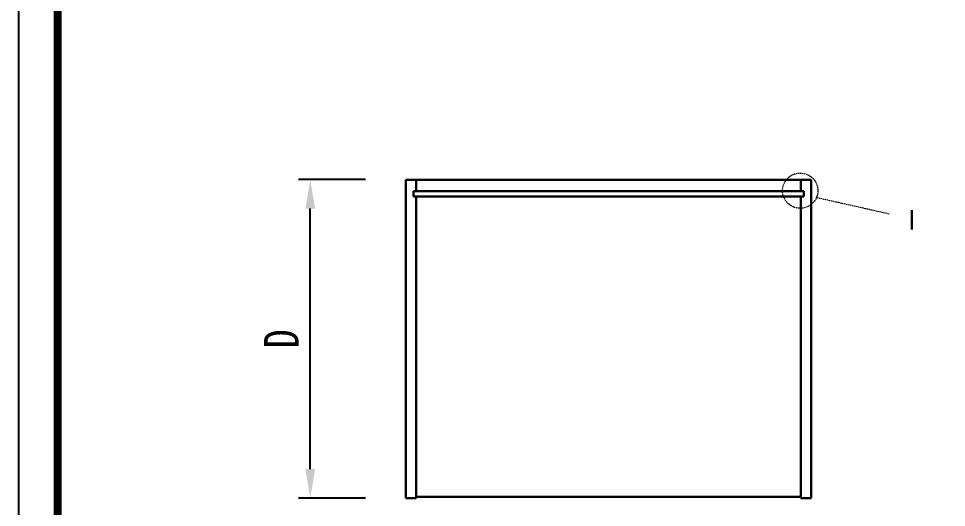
# Model space of a CAD drawing. Header units: millimetres. Extents: x 0 to 1097966, y -63096 to 223085.
# Drawn here: x 337985.2 to 338145.5, y -55113.2 to -55028.7 of the extents above; entities that cross this region are included whole.
import ezdxf

# ---------------------------------------------------------------- set-up
doc = ezdxf.new("R2010")
doc.units = ezdxf.units.MM
doc.linetypes.add('DASH', pattern=[0.35, 0.25, -0.1])
doc.styles.add('TEXT', font='', dxfattribs={"width": 0.8})
doc.styles.add('宋体', font='')
doc.styles.get('TEXT').set_extended_font_data('SimSun')
doc.styles.get('宋体').set_extended_font_data('SimSun')
doc.dimstyles.new('副本 (2) (2) ISO-25', dxfattribs={"dimtxt": 18, "dimasz": 13, "dimexe": 6, "dimexo": 12, "dimgap": 6, "dimtad": 1, "dimtxsty": 'TEXT', "dimcen": 2.5, "dimclrd": 5, "dimclre": 5, "dimclrt": 5, "dimadec": 0, "dimazin": 0, "dimtfac": 1, "dimtmove": 0, "dimatfit": 3, "dimldrblk": 'BOXFILLED', "dimfxl": 1.25, "dimarcsym": 0})

# ---------------------------------------------------------------- blocks, each defined once
blk = doc.blocks.new('*D382')
at = {"color": 5, "lineweight": -2, "transparency": 16777216}
for p, q in [((338045.11, -55056.53), (338033.59, -55056.53)), ((338035.59, -55106.53), (338035.59, -55061.53)), ((338045.11, -55111.53), (338033.59, -55111.53))]:
    blk.add_line(p, q, dxfattribs=at)
at = {"color": 5, "lineweight": 5, "transparency": 16777216}
for points in [[(338034.76, -55061.53), (338036.43, -55061.53), (338035.59, -55056.53)], [(338034.76, -55106.53), (338036.43, -55106.53), (338035.59, -55111.53)]]:
    blk.add_solid(points, dxfattribs=at)
at = {"layer": 'Defpoints', "color": 0, "lineweight": 5, "transparency": 16777216}
for p in [(338035.59, -55056.53), (338052.11, -55056.53), (338052.11, -55111.53)]:
    blk.add_point(p, dxfattribs=at)
at = {"color": 5, "transparency": 16777216, "insert": (338030.59, -55084.03), "char_height": 6, "attachment_point": 5, "rotation": 90, "style": 'TEXT'}
blk.add_mtext('D', dxfattribs=at)
blk = doc.blocks.new('_BoxFilled')
at = {"color": 0, "linetype": 'ByBlock', "lineweight": -2}
blk.add_line((-0.5, 0), (-1, 0), dxfattribs=at)
at = {"color": 0, "linetype": 'ByBlock'}
blk.add_solid([(-0.5, 0.5), (0.5, 0.5), (-0.5, -0.5), (0.5, -0.5)], dxfattribs=at)

msp = doc.modelspace()

# ---------------------------------------------------------------- linework, layer by layer
at = {"lineweight": 30}
for p, q in [((338052.106, -55056.535), (338052.106, -55111.535)), ((338052.106, -55056.535), (338122.106, -55056.535)), ((338053.906, -55056.535), (338053.906, -55058.535)), ((338120.306, -55056.535), (338120.306, -55058.535)), ((338122.106, -55056.535), (338122.106, -55111.535)), ((338053.406, -55058.535), (338053.406, -55059.435)), ((338053.406, -55058.535), (338120.806, -55058.535)), ((338120.806, -55058.535), (338120.806, -55059.435)), ((338053.406, -55059.435), (338120.806, -55059.435)), ((338053.906, -55059.435), (338053.906, -55111.535)), ((338120.306, -55059.435), (338120.306, -55111.535)), ((338052.106, -55111.535), (338053.906, -55111.535)), ((338053.906, -55111.335), (338120.306, -55111.335)), ((338120.306, -55111.535), (338122.106, -55111.535))]:
    msp.add_line(p, q, dxfattribs=at)
at = {"color": 251, "linetype": 'DASH', "lineweight": 13, "true_color": 0x636466}
msp.add_line((338123.026, -55059.602), (338135.546, -55062.416), dxfattribs=at)
msp.add_lwpolyline([(337985.218, -55190.838), (338552.218, -55190.838), (338552.218, -54789.888), (337985.218, -54789.888)], close=True)
at = {"const_width": 1.35}
msp.add_lwpolyline([(337991.968, -55184.088), (338545.468, -55184.088), (338545.468, -54796.638), (337991.968, -54796.638)], close=True, dxfattribs=at)
at = {"color": 251, "linetype": 'DASH', "lineweight": 13, "true_color": 0x636466}
msp.add_circle((338120.206, -55058.435), 3.052, dxfattribs=at)

# ---------------------------------------------------------------- texts
at = {"color": 251, "linetype": 'DASH', "lineweight": 13, "true_color": 0x636466, "insert": (338137.188, -55063.463), "char_height": 3.3539, "width": 4.17765, "attachment_point": 4, "style": '宋体'}
msp.add_mtext('{\\C256;Ⅰ}', dxfattribs=at)

# ---------------------------------------------------------------- dimensions: what is measured, and where the dimension line sits
dim = msp.add_linear_dim(base=(338035.592, -55056.535), p1=(338052.106, -55111.535), p2=(338052.106, -55056.535), angle=90, text='D', dimstyle='副本 (2) (2) ISO-25', override={"dimtxt": 6, "dimasz": 5, "dimexe": 2, "dimexo": 7, "dimgap": 2, "dimfxl": 30, "dimfxlon": 1})
dim.commit()
dim.dimension.update_dxf_attribs({"geometry": '*D382', "text_midpoint": (338030.592, -55084.035)})

doc.saveas('drawing.dxf')
